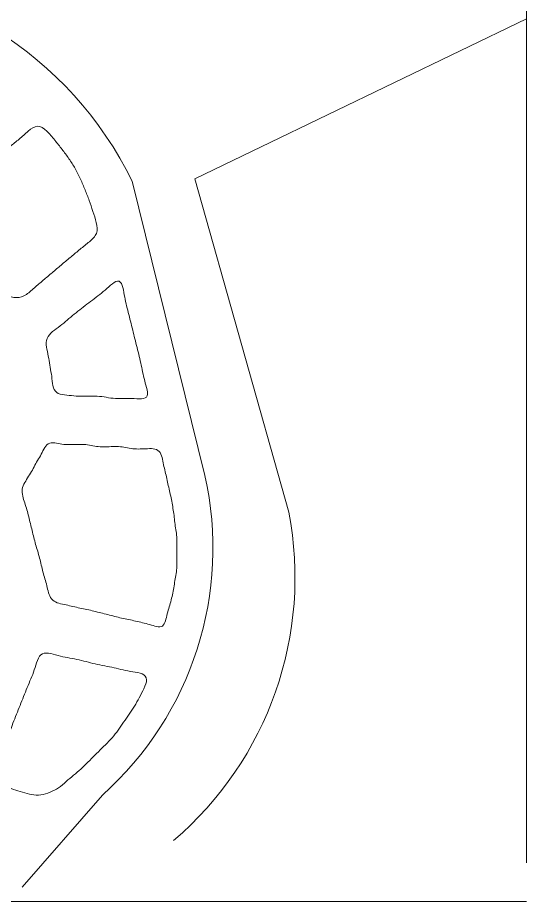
# Model space of a CAD drawing. Header units: inches. Extents: x 36 to 189, y -75 to 56.
# Drawn here: x 118.59 to 126.44, y 17.31 to 30.96 of the extents above; entities that cross this region are included whole.
import ezdxf

# ---------------------------------------------------------------- set-up
doc = ezdxf.new("R2010")
doc.units = ezdxf.units.IN
doc.layers.add('01_ORIGINAL_CAD', color=7, linetype='Continuous', lineweight=20)
doc.layers.add('10_EXTENSION_MASSES', color=7, linetype='Continuous', lineweight=15)

# ---------------------------------------------------------------- blocks, each defined once
blk = doc.blocks.new('OPTION_02_TURTLE')
at = {"layer": '01_ORIGINAL_CAD'}
for p, q in [((71.442, 55.9), (71.442, 17.906)), ((71.442, 17.312), (36.248, 17.312))]:
    blk.add_line(p, q, dxfattribs=at)
blk.add_lwpolyline([(53.65, 30.945, -0.14301), (60.243, 31.63, -0.286424), (65.36, 28.431), (66.481, 23.89, -0.272091), (64.9, 18.954), (63.661, 17.533)], format="xyb", dxfattribs=at)
for points in [[(71.442, 30.938), (66.326, 28.468)], [(66.326, 28.468), (67.775, 23.323)]]:
    blk.add_lwpolyline(points, dxfattribs=at)
blk.add_arc((62.535, 22.313), 5.337, 310.4718, 10.9016, dxfattribs=at)
at = {"layer": '10_EXTENSION_MASSES'}
for points, knots in [([(62.787, 28.381), (62.821, 28.425), (62.872, 28.463), (62.92, 28.502), (62.968, 28.541), (63.014, 28.581), (63.06, 28.619), (63.107, 28.658), (63.154, 28.694), (63.2, 28.734), (63.246, 28.773), (63.291, 28.815), (63.336, 28.855), (63.382, 28.895), (63.429, 28.933), (63.476, 28.97), (63.523, 29.007), (63.569, 29.043), (63.616, 29.083), (63.662, 29.123), (63.708, 29.167), (63.755, 29.206), (63.802, 29.245), (63.851, 29.279), (63.9, 29.28), (63.949, 29.281), (63.998, 29.249), (64.042, 29.207), (64.087, 29.165), (64.127, 29.114), (64.165, 29.066), (64.204, 29.017), (64.24, 28.971), (64.277, 28.924), (64.313, 28.877), (64.349, 28.829), (64.384, 28.78), (64.418, 28.73), (64.45, 28.679), (64.48, 28.627), (64.509, 28.574), (64.537, 28.52), (64.563, 28.465), (64.588, 28.41), (64.61, 28.355), (64.632, 28.299), (64.654, 28.244), (64.676, 28.189), (64.696, 28.134), (64.715, 28.078), (64.733, 28.023), (64.753, 27.966), (64.772, 27.909), (64.793, 27.851), (64.806, 27.793), (64.82, 27.735), (64.826, 27.676), (64.807, 27.627), (64.789, 27.577), (64.745, 27.537), (64.699, 27.498), (64.653, 27.458), (64.603, 27.42), (64.556, 27.382), (64.509, 27.343), (64.463, 27.305), (64.417, 27.266), (64.372, 27.228), (64.325, 27.19), (64.279, 27.151), (64.233, 27.112), (64.188, 27.073), (64.142, 27.034), (64.096, 26.995), (64.051, 26.956), (64.005, 26.918), (63.959, 26.879), (63.913, 26.841), (63.867, 26.8), (63.821, 26.759), (63.775, 26.715), (63.727, 26.684), (63.678, 26.652), (63.627, 26.633), (63.573, 26.634), (63.519, 26.635), (63.462, 26.657), (63.403, 26.678), (63.345, 26.699), (63.286, 26.719), (63.236, 26.747), (63.186, 26.776), (63.144, 26.813), (63.118, 26.862), (63.091, 26.911), (63.078, 26.972), (63.066, 27.031), (63.053, 27.09), (63.039, 27.148), (63.024, 27.205), (63.009, 27.262), (62.992, 27.318), (62.975, 27.374), (62.958, 27.431), (62.942, 27.487), (62.926, 27.544), (62.911, 27.601), (62.896, 27.658), (62.881, 27.715), (62.866, 27.772), (62.851, 27.829), (62.835, 27.886), (62.819, 27.942), (62.801, 27.999), (62.782, 28.057), (62.763, 28.115), (62.742, 28.174), (62.739, 28.23), (62.737, 28.285), (62.754, 28.337), (62.787, 28.381)], [0, 0, 0, 0, 0.025, 0.025, 0.025, 0.05, 0.05, 0.05, 0.075, 0.075, 0.075, 0.1, 0.1, 0.1, 0.125, 0.125, 0.125, 0.15, 0.15, 0.15, 0.175, 0.175, 0.175, 0.2, 0.2, 0.2, 0.225, 0.225, 0.225, 0.25, 0.25, 0.25, 0.275, 0.275, 0.275, 0.3, 0.3, 0.3, 0.325, 0.325, 0.325, 0.35, 0.35, 0.35, 0.375, 0.375, 0.375, 0.4, 0.4, 0.4, 0.425, 0.425, 0.425, 0.45, 0.45, 0.45, 0.475, 0.475, 0.475, 0.5, 0.5, 0.5, 0.525, 0.525, 0.525, 0.55, 0.55, 0.55, 0.575, 0.575, 0.575, 0.6, 0.6, 0.6, 0.625, 0.625, 0.625, 0.65, 0.65, 0.65, 0.675, 0.675, 0.675, 0.7, 0.7, 0.7, 0.725, 0.725, 0.725, 0.75, 0.75, 0.75, 0.775, 0.775, 0.775, 0.8, 0.8, 0.8, 0.825, 0.825, 0.825, 0.85, 0.85, 0.85, 0.875, 0.875, 0.875, 0.9, 0.9, 0.9, 0.925, 0.925, 0.925, 0.95, 0.95, 0.95, 0.975, 0.975, 0.975, 1, 1, 1, 1]), ([(64.082, 26.062), (64.111, 26.097), (64.15, 26.125), (64.189, 26.154), (64.228, 26.183), (64.267, 26.211), (64.303, 26.241), (64.34, 26.271), (64.375, 26.303), (64.411, 26.333), (64.448, 26.364), (64.485, 26.393), (64.522, 26.423), (64.559, 26.453), (64.595, 26.482), (64.633, 26.511), (64.67, 26.54), (64.708, 26.569), (64.746, 26.597), (64.783, 26.625), (64.821, 26.654), (64.858, 26.682), (64.895, 26.711), (64.932, 26.741), (64.969, 26.775), (65.007, 26.809), (65.045, 26.847), (65.082, 26.869), (65.118, 26.891), (65.152, 26.897), (65.176, 26.874), (65.2, 26.852), (65.214, 26.802), (65.224, 26.753), (65.234, 26.703), (65.241, 26.655), (65.25, 26.609), (65.259, 26.563), (65.27, 26.518), (65.282, 26.473), (65.294, 26.429), (65.305, 26.383), (65.316, 26.338), (65.328, 26.293), (65.339, 26.247), (65.35, 26.202), (65.362, 26.157), (65.373, 26.112), (65.384, 26.066), (65.395, 26.021), (65.407, 25.976), (65.418, 25.931), (65.429, 25.885), (65.441, 25.84), (65.452, 25.795), (65.464, 25.75), (65.475, 25.704), (65.485, 25.659), (65.496, 25.613), (65.504, 25.567), (65.514, 25.522), (65.523, 25.477), (65.533, 25.432), (65.544, 25.386), (65.555, 25.34), (65.568, 25.292), (65.58, 25.245), (65.592, 25.197), (65.604, 25.149), (65.593, 25.119), (65.582, 25.089), (65.547, 25.077), (65.503, 25.073), (65.459, 25.069), (65.405, 25.074), (65.354, 25.077), (65.303, 25.079), (65.255, 25.078), (65.207, 25.077), (65.159, 25.076), (65.112, 25.075), (65.065, 25.08), (65.018, 25.084), (64.972, 25.094), (64.925, 25.101), (64.879, 25.108), (64.832, 25.112), (64.784, 25.113), (64.736, 25.114), (64.687, 25.112), (64.639, 25.111), (64.591, 25.11), (64.543, 25.11), (64.495, 25.114), (64.448, 25.117), (64.401, 25.125), (64.353, 25.129), (64.304, 25.134), (64.255, 25.137), (64.219, 25.154), (64.183, 25.171), (64.159, 25.202), (64.145, 25.243), (64.131, 25.284), (64.128, 25.335), (64.122, 25.383), (64.116, 25.432), (64.108, 25.478), (64.101, 25.524), (64.093, 25.57), (64.086, 25.616), (64.078, 25.662), (64.07, 25.708), (64.061, 25.754), (64.052, 25.801), (64.042, 25.848), (64.031, 25.896), (64.033, 25.941), (64.036, 25.985), (64.054, 26.027), (64.082, 26.062)], [0, 0, 0, 0, 0.025, 0.025, 0.025, 0.05, 0.05, 0.05, 0.075, 0.075, 0.075, 0.1, 0.1, 0.1, 0.125, 0.125, 0.125, 0.15, 0.15, 0.15, 0.175, 0.175, 0.175, 0.2, 0.2, 0.2, 0.225, 0.225, 0.225, 0.25, 0.25, 0.25, 0.275, 0.275, 0.275, 0.3, 0.3, 0.3, 0.325, 0.325, 0.325, 0.35, 0.35, 0.35, 0.375, 0.375, 0.375, 0.4, 0.4, 0.4, 0.425, 0.425, 0.425, 0.45, 0.45, 0.45, 0.475, 0.475, 0.475, 0.5, 0.5, 0.5, 0.525, 0.525, 0.525, 0.55, 0.55, 0.55, 0.575, 0.575, 0.575, 0.6, 0.6, 0.6, 0.625, 0.625, 0.625, 0.65, 0.65, 0.65, 0.675, 0.675, 0.675, 0.7, 0.7, 0.7, 0.725, 0.725, 0.725, 0.75, 0.75, 0.75, 0.775, 0.775, 0.775, 0.8, 0.8, 0.8, 0.825, 0.825, 0.825, 0.85, 0.85, 0.85, 0.875, 0.875, 0.875, 0.9, 0.9, 0.9, 0.925, 0.925, 0.925, 0.95, 0.95, 0.95, 0.975, 0.975, 0.975, 1, 1, 1, 1]), ([(63.762, 23.875), (63.782, 23.907), (63.801, 23.939), (63.819, 23.971), (63.837, 24.004), (63.853, 24.038), (63.871, 24.071), (63.889, 24.103), (63.91, 24.134), (63.929, 24.167), (63.948, 24.199), (63.965, 24.234), (63.982, 24.268), (63.999, 24.303), (64.017, 24.337), (64.043, 24.36), (64.068, 24.383), (64.102, 24.393), (64.137, 24.393), (64.172, 24.394), (64.21, 24.383), (64.247, 24.376), (64.285, 24.369), (64.322, 24.366), (64.36, 24.365), (64.398, 24.364), (64.436, 24.365), (64.474, 24.367), (64.512, 24.368), (64.55, 24.369), (64.588, 24.368), (64.626, 24.367), (64.663, 24.363), (64.699, 24.357), (64.736, 24.351), (64.772, 24.343), (64.808, 24.337), (64.845, 24.332), (64.883, 24.331), (64.921, 24.331), (64.958, 24.331), (64.997, 24.332), (65.035, 24.333), (65.073, 24.334), (65.111, 24.335), (65.149, 24.333), (65.186, 24.331), (65.223, 24.327), (65.26, 24.321), (65.296, 24.314), (65.332, 24.306), (65.369, 24.301), (65.405, 24.297), (65.443, 24.296), (65.481, 24.297), (65.519, 24.297), (65.558, 24.299), (65.597, 24.301), (65.637, 24.303), (65.677, 24.305), (65.711, 24.296), (65.745, 24.288), (65.773, 24.269), (65.791, 24.241), (65.81, 24.213), (65.818, 24.175), (65.826, 24.138), (65.834, 24.101), (65.841, 24.064), (65.85, 24.027), (65.858, 23.991), (65.867, 23.956), (65.876, 23.92), (65.885, 23.885), (65.893, 23.849), (65.901, 23.813), (65.908, 23.777), (65.915, 23.741), (65.923, 23.705), (65.931, 23.669), (65.94, 23.633), (65.948, 23.597), (65.957, 23.561), (65.965, 23.526), (65.972, 23.489), (65.978, 23.453), (65.983, 23.417), (65.989, 23.38), (65.995, 23.344), (66.002, 23.308), (66.007, 23.271), (66.011, 23.234), (66.013, 23.197), (66.017, 23.16), (66.021, 23.123), (66.027, 23.086), (66.033, 23.05), (66.039, 23.013), (66.045, 22.977), (66.047, 22.939), (66.05, 22.902), (66.049, 22.864), (66.048, 22.826), (66.048, 22.788), (66.047, 22.75), (66.047, 22.712), (66.047, 22.674), (66.047, 22.636), (66.048, 22.598), (66.048, 22.56), (66.049, 22.522), (66.048, 22.484), (66.047, 22.446), (66.044, 22.409), (66.039, 22.373), (66.034, 22.336), (66.026, 22.3), (66.019, 22.264), (66.013, 22.228), (66.008, 22.191), (66.002, 22.154), (65.996, 22.118), (65.989, 22.082), (65.981, 22.046), (65.973, 22.01), (65.965, 21.974), (65.955, 21.939), (65.945, 21.904), (65.934, 21.87), (65.923, 21.834), (65.913, 21.799), (65.904, 21.763), (65.895, 21.726), (65.886, 21.688), (65.876, 21.649), (65.863, 21.618), (65.85, 21.586), (65.833, 21.562), (65.807, 21.554), (65.781, 21.545), (65.747, 21.552), (65.711, 21.562), (65.675, 21.571), (65.637, 21.583), (65.601, 21.593), (65.564, 21.603), (65.528, 21.612), (65.493, 21.621), (65.457, 21.63), (65.422, 21.638), (65.386, 21.646), (65.35, 21.654), (65.314, 21.661), (65.278, 21.669), (65.242, 21.676), (65.206, 21.684), (65.17, 21.692), (65.134, 21.701), (65.099, 21.71), (65.063, 21.719), (65.028, 21.728), (64.992, 21.737), (64.956, 21.746), (64.921, 21.755), (64.885, 21.764), (64.849, 21.773), (64.814, 21.782), (64.778, 21.791), (64.742, 21.8), (64.707, 21.809), (64.671, 21.817), (64.635, 21.825), (64.599, 21.833), (64.563, 21.839), (64.527, 21.846), (64.491, 21.854), (64.455, 21.862), (64.419, 21.871), (64.384, 21.879), (64.348, 21.887), (64.311, 21.895), (64.274, 21.903), (64.237, 21.911), (64.203, 21.924), (64.168, 21.938), (64.137, 21.957), (64.115, 21.983), (64.093, 22.009), (64.079, 22.043), (64.069, 22.078), (64.058, 22.113), (64.051, 22.15), (64.042, 22.186), (64.033, 22.222), (64.022, 22.257), (64.012, 22.292), (64.002, 22.328), (63.992, 22.363), (63.983, 22.398), (63.974, 22.434), (63.966, 22.47), (63.957, 22.505), (63.948, 22.541), (63.94, 22.577), (63.931, 22.612), (63.921, 22.648), (63.912, 22.683), (63.901, 22.719), (63.891, 22.754), (63.88, 22.789), (63.869, 22.824), (63.859, 22.859), (63.85, 22.895), (63.842, 22.93), (63.833, 22.966), (63.824, 23.002), (63.815, 23.038), (63.806, 23.073), (63.798, 23.109), (63.789, 23.145), (63.78, 23.18), (63.771, 23.216), (63.763, 23.252), (63.754, 23.288), (63.745, 23.323), (63.735, 23.359), (63.725, 23.394), (63.713, 23.429), (63.702, 23.464), (63.69, 23.499), (63.678, 23.535), (63.67, 23.571), (63.662, 23.606), (63.657, 23.642), (63.662, 23.677), (63.667, 23.711), (63.683, 23.745), (63.702, 23.778), (63.72, 23.811), (63.741, 23.843), (63.762, 23.875)], [0, 0, 0, 0, 0.0125, 0.0125, 0.0125, 0.025, 0.025, 0.025, 0.0375, 0.0375, 0.0375, 0.05, 0.05, 0.05, 0.0625, 0.0625, 0.0625, 0.075, 0.075, 0.075, 0.0875, 0.0875, 0.0875, 0.1, 0.1, 0.1, 0.1125, 0.1125, 0.1125, 0.125, 0.125, 0.125, 0.1375, 0.1375, 0.1375, 0.15, 0.15, 0.15, 0.1625, 0.1625, 0.1625, 0.175, 0.175, 0.175, 0.1875, 0.1875, 0.1875, 0.2, 0.2, 0.2, 0.2125, 0.2125, 0.2125, 0.225, 0.225, 0.225, 0.2375, 0.2375, 0.2375, 0.25, 0.25, 0.25, 0.2625, 0.2625, 0.2625, 0.275, 0.275, 0.275, 0.2875, 0.2875, 0.2875, 0.3, 0.3, 0.3, 0.3125, 0.3125, 0.3125, 0.325, 0.325, 0.325, 0.3375, 0.3375, 0.3375, 0.35, 0.35, 0.35, 0.3625, 0.3625, 0.3625, 0.375, 0.375, 0.375, 0.3875, 0.3875, 0.3875, 0.4, 0.4, 0.4, 0.4125, 0.4125, 0.4125, 0.425, 0.425, 0.425, 0.4375, 0.4375, 0.4375, 0.45, 0.45, 0.45, 0.4625, 0.4625, 0.4625, 0.475, 0.475, 0.475, 0.4875, 0.4875, 0.4875, 0.5, 0.5, 0.5, 0.5125, 0.5125, 0.5125, 0.525, 0.525, 0.525, 0.5375, 0.5375, 0.5375, 0.55, 0.55, 0.55, 0.5625, 0.5625, 0.5625, 0.575, 0.575, 0.575, 0.5875, 0.5875, 0.5875, 0.6, 0.6, 0.6, 0.6125, 0.6125, 0.6125, 0.625, 0.625, 0.625, 0.6375, 0.6375, 0.6375, 0.65, 0.65, 0.65, 0.6625, 0.6625, 0.6625, 0.675, 0.675, 0.675, 0.6875, 0.6875, 0.6875, 0.7, 0.7, 0.7, 0.7125, 0.7125, 0.7125, 0.725, 0.725, 0.725, 0.7375, 0.7375, 0.7375, 0.75, 0.75, 0.75, 0.7625, 0.7625, 0.7625, 0.775, 0.775, 0.775, 0.7875, 0.7875, 0.7875, 0.8, 0.8, 0.8, 0.8125, 0.8125, 0.8125, 0.825, 0.825, 0.825, 0.8375, 0.8375, 0.8375, 0.85, 0.85, 0.85, 0.8625, 0.8625, 0.8625, 0.875, 0.875, 0.875, 0.8875, 0.8875, 0.8875, 0.9, 0.9, 0.9, 0.9125, 0.9125, 0.9125, 0.925, 0.925, 0.925, 0.9375, 0.9375, 0.9375, 0.95, 0.95, 0.95, 0.9625, 0.9625, 0.9625, 0.975, 0.975, 0.975, 0.9875, 0.9875, 0.9875, 1, 1, 1, 1]), ([(63.217, 19.207), (63.205, 19.243), (63.217, 19.289), (63.235, 19.335), (63.253, 19.382), (63.276, 19.429), (63.295, 19.476), (63.315, 19.523), (63.33, 19.569), (63.347, 19.615), (63.364, 19.66), (63.382, 19.706), (63.401, 19.752), (63.421, 19.797), (63.44, 19.843), (63.458, 19.89), (63.475, 19.936), (63.491, 19.983), (63.507, 20.029), (63.524, 20.076), (63.542, 20.121), (63.56, 20.167), (63.579, 20.213), (63.597, 20.258), (63.616, 20.304), (63.634, 20.35), (63.652, 20.395), (63.671, 20.441), (63.689, 20.487), (63.707, 20.533), (63.726, 20.578), (63.744, 20.624), (63.763, 20.67), (63.782, 20.715), (63.801, 20.76), (63.82, 20.805), (63.837, 20.852), (63.853, 20.899), (63.867, 20.948), (63.884, 20.997), (63.901, 21.045), (63.92, 21.093), (63.95, 21.119), (63.981, 21.145), (64.022, 21.15), (64.069, 21.144), (64.115, 21.138), (64.165, 21.121), (64.215, 21.108), (64.264, 21.094), (64.312, 21.084), (64.36, 21.075), (64.408, 21.066), (64.456, 21.057), (64.504, 21.047), (64.552, 21.037), (64.6, 21.025), (64.647, 21.013), (64.695, 21.001), (64.742, 20.988), (64.79, 20.977), (64.838, 20.966), (64.886, 20.957), (64.935, 20.948), (64.983, 20.938), (65.031, 20.929), (65.079, 20.919), (65.127, 20.908), (65.174, 20.897), (65.221, 20.886), (65.269, 20.875), (65.318, 20.865), (65.369, 20.857), (65.42, 20.849), (65.475, 20.842), (65.514, 20.823), (65.554, 20.805), (65.579, 20.775), (65.581, 20.735), (65.583, 20.695), (65.563, 20.644), (65.54, 20.596), (65.517, 20.548), (65.491, 20.502), (65.467, 20.457), (65.444, 20.412), (65.422, 20.368), (65.397, 20.325), (65.371, 20.282), (65.342, 20.241), (65.314, 20.2), (65.285, 20.159), (65.257, 20.118), (65.228, 20.077), (65.2, 20.036), (65.172, 19.996), (65.143, 19.956), (65.113, 19.916), (65.083, 19.877), (65.05, 19.839), (65.018, 19.801), (64.982, 19.765), (64.946, 19.73), (64.911, 19.694), (64.874, 19.659), (64.838, 19.623), (64.802, 19.587), (64.766, 19.552), (64.731, 19.516), (64.695, 19.479), (64.66, 19.443), (64.623, 19.408), (64.587, 19.372), (64.55, 19.338), (64.512, 19.306), (64.474, 19.274), (64.435, 19.244), (64.397, 19.211), (64.359, 19.178), (64.323, 19.143), (64.284, 19.111), (64.246, 19.079), (64.204, 19.051), (64.16, 19.028), (64.116, 19.004), (64.069, 18.984), (64.022, 18.971), (63.975, 18.958), (63.927, 18.951), (63.88, 18.953), (63.832, 18.954), (63.785, 18.965), (63.737, 18.977), (63.69, 18.988), (63.642, 19.002), (63.596, 19.017), (63.55, 19.032), (63.505, 19.05), (63.456, 19.068), (63.408, 19.085), (63.357, 19.104), (63.313, 19.125), (63.268, 19.147), (63.23, 19.172), (63.217, 19.207)], [0, 0, 0, 0, 0.020833, 0.020833, 0.020833, 0.041667, 0.041667, 0.041667, 0.0625, 0.0625, 0.0625, 0.083333, 0.083333, 0.083333, 0.104167, 0.104167, 0.104167, 0.125, 0.125, 0.125, 0.145833, 0.145833, 0.145833, 0.166667, 0.166667, 0.166667, 0.1875, 0.1875, 0.1875, 0.208333, 0.208333, 0.208333, 0.229167, 0.229167, 0.229167, 0.25, 0.25, 0.25, 0.270833, 0.270833, 0.270833, 0.291667, 0.291667, 0.291667, 0.3125, 0.3125, 0.3125, 0.333333, 0.333333, 0.333333, 0.354167, 0.354167, 0.354167, 0.375, 0.375, 0.375, 0.395833, 0.395833, 0.395833, 0.416667, 0.416667, 0.416667, 0.4375, 0.4375, 0.4375, 0.458333, 0.458333, 0.458333, 0.479167, 0.479167, 0.479167, 0.5, 0.5, 0.5, 0.520833, 0.520833, 0.520833, 0.541667, 0.541667, 0.541667, 0.5625, 0.5625, 0.5625, 0.583333, 0.583333, 0.583333, 0.604167, 0.604167, 0.604167, 0.625, 0.625, 0.625, 0.645833, 0.645833, 0.645833, 0.666667, 0.666667, 0.666667, 0.6875, 0.6875, 0.6875, 0.708333, 0.708333, 0.708333, 0.729167, 0.729167, 0.729167, 0.75, 0.75, 0.75, 0.770833, 0.770833, 0.770833, 0.791667, 0.791667, 0.791667, 0.8125, 0.8125, 0.8125, 0.833333, 0.833333, 0.833333, 0.854167, 0.854167, 0.854167, 0.875, 0.875, 0.875, 0.895833, 0.895833, 0.895833, 0.916667, 0.916667, 0.916667, 0.9375, 0.9375, 0.9375, 0.958333, 0.958333, 0.958333, 0.979167, 0.979167, 0.979167, 1, 1, 1, 1])]:
    blk.add_open_spline(points, degree=3, knots=knots, dxfattribs=at)

msp = doc.modelspace()

# ---------------------------------------------------------------- block references
msp.add_blockref('OPTION_02_TURTLE', (55, 0))

doc.saveas('drawing.dxf')
